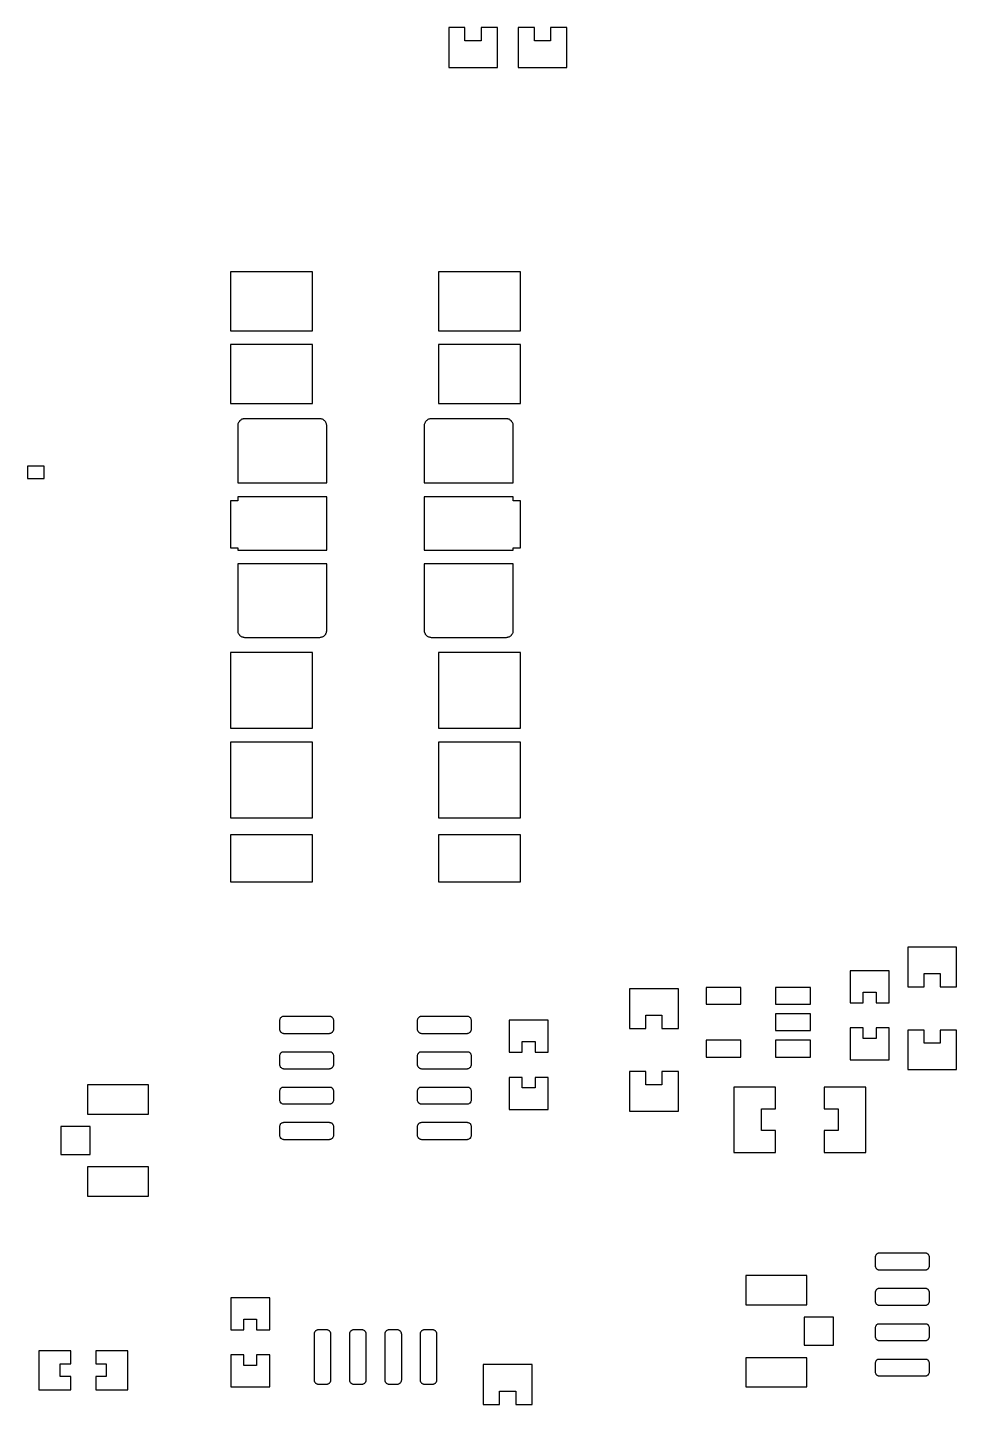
# Model space of a CAD drawing. Extents: x -75 to 75, y -125 to 75.
# Drawn here: x -0.25 to 33.12, y -26.23 to 23.23 of the extents above; entities that cross this region are included whole.
import ezdxf

# ---------------------------------------------------------------- set-up
doc = ezdxf.new("R2010")
doc.units = 0
doc.header["$MEASUREMENT"] = 0
doc.layers.get('0').update_dxf_attribs({"linetype": 'CONTINUOUS'})

msp = doc.modelspace()

# ---------------------------------------------------------------- linework, layer by layer
for points in [[(16.63, 23.23), (16.04, 23.23), (16.04, 23.23), (16.04, 22.75), (16.04, 22.75), (15.46, 22.75), (15.46, 22.75), (15.46, 23.23), (15.46, 23.23), (14.88, 23.23), (14.88, 23.23), (14.88, 21.8), (14.88, 21.8), (16.63, 21.8), (16.63, 21.8), (16.63, 23.23)], [(19.12, 23.23), (18.54, 23.23), (18.54, 23.23), (18.54, 22.75), (18.54, 22.75), (17.96, 22.75), (17.96, 22.75), (17.96, 23.23), (17.96, 23.23), (17.37, 23.23), (17.37, 23.23), (17.37, 21.8), (17.37, 21.8), (19.12, 21.8), (19.12, 21.8), (19.12, 23.23)], [(9.99, 14.45), (7.04, 14.45), (7.04, 14.45), (7.04, 12.34), (7.04, 12.34), (9.99, 12.34), (9.99, 12.34), (9.99, 14.45)], [(17.46, 14.45), (14.51, 14.45), (14.51, 14.45), (14.51, 12.34), (14.51, 12.34), (17.46, 12.34), (17.46, 12.34), (17.46, 14.45)], [(9.99, 11.84), (7.04, 11.84), (7.04, 11.84), (7.04, 9.73), (7.04, 9.73), (9.99, 9.73), (9.99, 9.73), (9.99, 11.84)], [(17.46, 11.84), (14.51, 11.84), (14.51, 11.84), (14.51, 9.73), (14.51, 9.73), (17.46, 9.73), (17.46, 9.73), (17.46, 11.84)], [(10.25, 9.17), (7.55, 9.17), (7.55, 9.17), (7.52, 9.17), (7.52, 9.17), (7.5, 9.17), (7.5, 9.17), (7.48, 9.16), (7.48, 9.16), (7.45, 9.16), (7.45, 9.16), (7.43, 9.15), (7.43, 9.15), (7.41, 9.13), (7.41, 9.13), (7.39, 9.12), (7.39, 9.12), (7.37, 9.1), (7.37, 9.1), (7.36, 9.08), (7.36, 9.08), (7.34, 9.06), (7.34, 9.06), (7.33, 9.04), (7.33, 9.04), (7.32, 9.02), (7.32, 9.02), (7.31, 9), (7.31, 9), (7.3, 8.97), (7.3, 8.97), (7.3, 8.95), (7.3, 8.95), (7.3, 8.93), (7.3, 8.93), (7.3, 6.87), (7.3, 6.87), (10.5, 6.87), (10.5, 6.87), (10.5, 8.93), (10.5, 8.93), (10.5, 8.95), (10.5, 8.95), (10.49, 8.97), (10.49, 8.97), (10.49, 9), (10.49, 9), (10.48, 9.02), (10.48, 9.02), (10.47, 9.04), (10.47, 9.04), (10.46, 9.06), (10.46, 9.06), (10.44, 9.08), (10.44, 9.08), (10.43, 9.1), (10.43, 9.1), (10.41, 9.12), (10.41, 9.12), (10.39, 9.13), (10.39, 9.13), (10.37, 9.15), (10.37, 9.15), (10.35, 9.16), (10.35, 9.16), (10.32, 9.16), (10.32, 9.16), (10.3, 9.17), (10.3, 9.17), (10.27, 9.17), (10.27, 9.17), (10.25, 9.17)], [(16.95, 9.17), (14.25, 9.17), (14.25, 9.17), (14.22, 9.17), (14.22, 9.17), (14.2, 9.17), (14.2, 9.17), (14.18, 9.16), (14.18, 9.16), (14.15, 9.16), (14.15, 9.16), (14.13, 9.15), (14.13, 9.15), (14.11, 9.13), (14.11, 9.13), (14.09, 9.12), (14.09, 9.12), (14.07, 9.1), (14.07, 9.1), (14.06, 9.08), (14.06, 9.08), (14.04, 9.06), (14.04, 9.06), (14.03, 9.04), (14.03, 9.04), (14.02, 9.02), (14.02, 9.02), (14.01, 9), (14.01, 9), (14, 8.97), (14, 8.97), (14, 8.95), (14, 8.95), (14, 8.93), (14, 8.93), (14, 6.87), (14, 6.87), (17.2, 6.87), (17.2, 6.87), (17.2, 8.93), (17.2, 8.93), (17.2, 8.95), (17.2, 8.95), (17.19, 8.97), (17.19, 8.97), (17.19, 9), (17.19, 9), (17.18, 9.02), (17.18, 9.02), (17.17, 9.04), (17.17, 9.04), (17.16, 9.06), (17.16, 9.06), (17.14, 9.08), (17.14, 9.08), (17.13, 9.1), (17.13, 9.1), (17.11, 9.12), (17.11, 9.12), (17.09, 9.13), (17.09, 9.13), (17.07, 9.15), (17.07, 9.15), (17.05, 9.16), (17.05, 9.16), (17.02, 9.16), (17.02, 9.16), (17, 9.17), (17, 9.17), (16.98, 9.17), (16.98, 9.17), (16.95, 9.17)], [(0.35, 7.47), (-0.25, 7.47), (-0.25, 7.47), (-0.25, 7.03), (-0.25, 7.03), (0.35, 7.03), (0.35, 7.03), (0.35, 7.47)], [(10.5, 6.37), (7.3, 6.37), (7.3, 6.37), (7.3, 6.23), (7.3, 6.23), (7.04, 6.23), (7.04, 6.23), (7.04, 4.54), (7.04, 4.54), (7.3, 4.54), (7.3, 4.54), (7.3, 4.46), (7.3, 4.46), (10.5, 4.46), (10.5, 4.46), (10.5, 6.37)], [(17.2, 6.37), (14, 6.37), (14, 6.37), (14, 4.46), (14, 4.46), (17.2, 4.46), (17.2, 4.46), (17.2, 4.54), (17.2, 4.54), (17.46, 4.54), (17.46, 4.54), (17.46, 6.23), (17.46, 6.23), (17.2, 6.23), (17.2, 6.23), (17.2, 6.37)], [(10.5, 3.96), (7.3, 3.96), (7.3, 3.96), (7.3, 1.58), (7.3, 1.58), (7.3, 1.55), (7.3, 1.55), (7.3, 1.53), (7.3, 1.53), (7.31, 1.5), (7.31, 1.5), (7.32, 1.48), (7.32, 1.48), (7.33, 1.46), (7.33, 1.46), (7.34, 1.44), (7.34, 1.44), (7.36, 1.42), (7.36, 1.42), (7.37, 1.4), (7.37, 1.4), (7.39, 1.38), (7.39, 1.38), (7.41, 1.37), (7.41, 1.37), (7.43, 1.35), (7.43, 1.35), (7.45, 1.34), (7.45, 1.34), (7.48, 1.34), (7.48, 1.34), (7.5, 1.33), (7.5, 1.33), (7.52, 1.33), (7.52, 1.33), (7.55, 1.32), (7.55, 1.32), (10.25, 1.32), (10.25, 1.32), (10.27, 1.33), (10.27, 1.33), (10.3, 1.33), (10.3, 1.33), (10.32, 1.34), (10.32, 1.34), (10.35, 1.34), (10.35, 1.34), (10.37, 1.35), (10.37, 1.35), (10.39, 1.37), (10.39, 1.37), (10.41, 1.38), (10.41, 1.38), (10.43, 1.4), (10.43, 1.4), (10.44, 1.42), (10.44, 1.42), (10.46, 1.44), (10.46, 1.44), (10.47, 1.46), (10.47, 1.46), (10.48, 1.48), (10.48, 1.48), (10.49, 1.5), (10.49, 1.5), (10.49, 1.53), (10.49, 1.53), (10.5, 1.55), (10.5, 1.55), (10.5, 1.58), (10.5, 1.58), (10.5, 3.96)], [(17.2, 3.96), (14, 3.96), (14, 3.96), (14, 1.58), (14, 1.58), (14, 1.55), (14, 1.55), (14, 1.53), (14, 1.53), (14.01, 1.5), (14.01, 1.5), (14.02, 1.48), (14.02, 1.48), (14.03, 1.46), (14.03, 1.46), (14.04, 1.44), (14.04, 1.44), (14.06, 1.42), (14.06, 1.42), (14.07, 1.4), (14.07, 1.4), (14.09, 1.38), (14.09, 1.38), (14.11, 1.37), (14.11, 1.37), (14.13, 1.35), (14.13, 1.35), (14.15, 1.34), (14.15, 1.34), (14.18, 1.34), (14.18, 1.34), (14.2, 1.33), (14.2, 1.33), (14.22, 1.33), (14.22, 1.33), (14.25, 1.32), (14.25, 1.32), (16.95, 1.32), (16.95, 1.32), (16.98, 1.33), (16.98, 1.33), (17, 1.33), (17, 1.33), (17.02, 1.34), (17.02, 1.34), (17.05, 1.34), (17.05, 1.34), (17.07, 1.35), (17.07, 1.35), (17.09, 1.37), (17.09, 1.37), (17.11, 1.38), (17.11, 1.38), (17.13, 1.4), (17.13, 1.4), (17.14, 1.42), (17.14, 1.42), (17.16, 1.44), (17.16, 1.44), (17.17, 1.46), (17.17, 1.46), (17.18, 1.48), (17.18, 1.48), (17.19, 1.5), (17.19, 1.5), (17.19, 1.53), (17.19, 1.53), (17.2, 1.55), (17.2, 1.55), (17.2, 1.58), (17.2, 1.58), (17.2, 3.96)], [(9.99, 0.78), (7.04, 0.78), (7.04, 0.78), (7.04, -1.94), (7.04, -1.94), (9.99, -1.94), (9.99, -1.94), (9.99, 0.78)], [(17.46, 0.78), (14.51, 0.78), (14.51, 0.78), (14.51, -1.94), (14.51, -1.94), (17.46, -1.94), (17.46, -1.94), (17.46, 0.78)], [(9.99, -2.44), (7.04, -2.44), (7.04, -2.44), (7.04, -5.16), (7.04, -5.16), (9.99, -5.16), (9.99, -5.16), (9.99, -2.44)], [(17.46, -2.44), (14.51, -2.44), (14.51, -2.44), (14.51, -5.16), (14.51, -5.16), (17.46, -5.16), (17.46, -5.16), (17.46, -2.44)], [(9.99, -5.77), (7.04, -5.77), (7.04, -5.77), (7.04, -7.46), (7.04, -7.46), (9.99, -7.46), (9.99, -7.46), (9.99, -5.77)], [(17.46, -5.77), (14.51, -5.77), (14.51, -5.77), (14.51, -7.46), (14.51, -7.46), (17.46, -7.46), (17.46, -7.46), (17.46, -5.77)], [(33.12, -9.8), (31.37, -9.8), (31.37, -9.8), (31.37, -11.23), (31.37, -11.23), (31.96, -11.23), (31.96, -11.23), (31.96, -10.75), (31.96, -10.75), (32.54, -10.75), (32.54, -10.75), (32.54, -11.23), (32.54, -11.23), (33.12, -11.23), (33.12, -11.23), (33.12, -9.8)], [(30.7, -10.65), (29.3, -10.65), (29.3, -10.65), (29.3, -11.8), (29.3, -11.8), (29.77, -11.8), (29.77, -11.8), (29.77, -11.42), (29.77, -11.42), (30.23, -11.42), (30.23, -11.42), (30.23, -11.8), (30.23, -11.8), (30.7, -11.8), (30.7, -11.8), (30.7, -10.65)], [(23.13, -11.3), (21.38, -11.3), (21.38, -11.3), (21.38, -12.73), (21.38, -12.73), (21.96, -12.73), (21.96, -12.73), (21.96, -12.25), (21.96, -12.25), (22.54, -12.25), (22.54, -12.25), (22.54, -12.73), (22.54, -12.73), (23.13, -12.73), (23.13, -12.73), (23.13, -11.3)], [(25.37, -11.25), (24.13, -11.25), (24.13, -11.25), (24.13, -11.85), (24.13, -11.85), (25.37, -11.85), (25.37, -11.85), (25.37, -11.25)], [(27.88, -11.25), (26.62, -11.25), (26.62, -11.25), (26.62, -11.85), (26.62, -11.85), (27.88, -11.85), (27.88, -11.85), (27.88, -11.25)], [(10.6, -12.3), (8.95, -12.3), (8.95, -12.3), (8.93, -12.3), (8.93, -12.3), (8.92, -12.3), (8.92, -12.3), (8.91, -12.3), (8.91, -12.3), (8.89, -12.31), (8.89, -12.31), (8.88, -12.31), (8.88, -12.31), (8.87, -12.32), (8.87, -12.32), (8.86, -12.33), (8.86, -12.33), (8.84, -12.34), (8.84, -12.34), (8.83, -12.35), (8.83, -12.35), (8.83, -12.36), (8.83, -12.36), (8.82, -12.37), (8.82, -12.37), (8.81, -12.39), (8.81, -12.39), (8.81, -12.4), (8.81, -12.4), (8.8, -12.42), (8.8, -12.42), (8.8, -12.43), (8.8, -12.43), (8.8, -12.45), (8.8, -12.45), (8.8, -12.75), (8.8, -12.75), (8.8, -12.76), (8.8, -12.76), (8.8, -12.77), (8.8, -12.77), (8.81, -12.79), (8.81, -12.79), (8.81, -12.8), (8.81, -12.8), (8.82, -12.82), (8.82, -12.82), (8.83, -12.83), (8.83, -12.83), (8.83, -12.84), (8.83, -12.84), (8.84, -12.85), (8.84, -12.85), (8.86, -12.86), (8.86, -12.86), (8.87, -12.87), (8.87, -12.87), (8.88, -12.88), (8.88, -12.88), (8.89, -12.88), (8.89, -12.88), (8.91, -12.89), (8.91, -12.89), (8.92, -12.89), (8.92, -12.89), (8.93, -12.89), (8.93, -12.89), (8.95, -12.9), (8.95, -12.9), (10.6, -12.9), (10.6, -12.9), (10.61, -12.89), (10.61, -12.89), (10.63, -12.89), (10.63, -12.89), (10.64, -12.89), (10.64, -12.89), (10.66, -12.88), (10.66, -12.88), (10.67, -12.88), (10.67, -12.88), (10.68, -12.87), (10.68, -12.87), (10.7, -12.86), (10.7, -12.86), (10.71, -12.85), (10.71, -12.85), (10.72, -12.84), (10.72, -12.84), (10.72, -12.83), (10.72, -12.83), (10.73, -12.82), (10.73, -12.82), (10.74, -12.8), (10.74, -12.8), (10.74, -12.79), (10.74, -12.79), (10.75, -12.77), (10.75, -12.77), (10.75, -12.76), (10.75, -12.76), (10.75, -12.75), (10.75, -12.75), (10.75, -12.45), (10.75, -12.45), (10.75, -12.43), (10.75, -12.43), (10.75, -12.42), (10.75, -12.42), (10.74, -12.4), (10.74, -12.4), (10.74, -12.39), (10.74, -12.39), (10.73, -12.37), (10.73, -12.37), (10.72, -12.36), (10.72, -12.36), (10.72, -12.35), (10.72, -12.35), (10.71, -12.34), (10.71, -12.34), (10.7, -12.33), (10.7, -12.33), (10.68, -12.32), (10.68, -12.32), (10.67, -12.31), (10.67, -12.31), (10.66, -12.31), (10.66, -12.31), (10.64, -12.3), (10.64, -12.3), (10.63, -12.3), (10.63, -12.3), (10.61, -12.3), (10.61, -12.3), (10.6, -12.3)], [(15.55, -12.3), (13.9, -12.3), (13.9, -12.3), (13.88, -12.3), (13.88, -12.3), (13.87, -12.3), (13.87, -12.3), (13.86, -12.3), (13.86, -12.3), (13.84, -12.31), (13.84, -12.31), (13.83, -12.31), (13.83, -12.31), (13.82, -12.32), (13.82, -12.32), (13.81, -12.33), (13.81, -12.33), (13.79, -12.34), (13.79, -12.34), (13.78, -12.35), (13.78, -12.35), (13.78, -12.36), (13.78, -12.36), (13.77, -12.37), (13.77, -12.37), (13.76, -12.39), (13.76, -12.39), (13.76, -12.4), (13.76, -12.4), (13.75, -12.42), (13.75, -12.42), (13.75, -12.43), (13.75, -12.43), (13.75, -12.45), (13.75, -12.45), (13.75, -12.75), (13.75, -12.75), (13.75, -12.76), (13.75, -12.76), (13.75, -12.77), (13.75, -12.77), (13.76, -12.79), (13.76, -12.79), (13.76, -12.8), (13.76, -12.8), (13.77, -12.82), (13.77, -12.82), (13.78, -12.83), (13.78, -12.83), (13.78, -12.84), (13.78, -12.84), (13.79, -12.85), (13.79, -12.85), (13.81, -12.86), (13.81, -12.86), (13.82, -12.87), (13.82, -12.87), (13.83, -12.88), (13.83, -12.88), (13.84, -12.88), (13.84, -12.88), (13.86, -12.89), (13.86, -12.89), (13.87, -12.89), (13.87, -12.89), (13.88, -12.89), (13.88, -12.89), (13.9, -12.9), (13.9, -12.9), (15.55, -12.9), (15.55, -12.9), (15.56, -12.89), (15.56, -12.89), (15.58, -12.89), (15.58, -12.89), (15.59, -12.89), (15.59, -12.89), (15.61, -12.88), (15.61, -12.88), (15.62, -12.88), (15.62, -12.88), (15.63, -12.87), (15.63, -12.87), (15.64, -12.86), (15.64, -12.86), (15.66, -12.85), (15.66, -12.85), (15.67, -12.84), (15.67, -12.84), (15.68, -12.83), (15.68, -12.83), (15.68, -12.82), (15.68, -12.82), (15.69, -12.8), (15.69, -12.8), (15.69, -12.79), (15.69, -12.79), (15.7, -12.77), (15.7, -12.77), (15.7, -12.76), (15.7, -12.76), (15.7, -12.75), (15.7, -12.75), (15.7, -12.45), (15.7, -12.45), (15.7, -12.43), (15.7, -12.43), (15.7, -12.42), (15.7, -12.42), (15.69, -12.4), (15.69, -12.4), (15.69, -12.39), (15.69, -12.39), (15.68, -12.37), (15.68, -12.37), (15.68, -12.36), (15.68, -12.36), (15.67, -12.35), (15.67, -12.35), (15.66, -12.34), (15.66, -12.34), (15.64, -12.33), (15.64, -12.33), (15.63, -12.32), (15.63, -12.32), (15.62, -12.31), (15.62, -12.31), (15.61, -12.31), (15.61, -12.31), (15.59, -12.3), (15.59, -12.3), (15.58, -12.3), (15.58, -12.3), (15.56, -12.3), (15.56, -12.3), (15.55, -12.3)], [(27.88, -12.2), (26.62, -12.2), (26.62, -12.2), (26.62, -12.8), (26.62, -12.8), (27.88, -12.8), (27.88, -12.8), (27.88, -12.2)], [(18.45, -12.42), (17.05, -12.42), (17.05, -12.42), (17.05, -13.57), (17.05, -13.57), (17.52, -13.57), (17.52, -13.57), (17.52, -13.19), (17.52, -13.19), (17.98, -13.19), (17.98, -13.19), (17.98, -13.57), (17.98, -13.57), (18.45, -13.57), (18.45, -13.57), (18.45, -12.42)], [(30.7, -12.7), (30.23, -12.7), (30.23, -12.7), (30.23, -13.08), (30.23, -13.08), (29.77, -13.08), (29.77, -13.08), (29.77, -12.7), (29.77, -12.7), (29.3, -12.7), (29.3, -12.7), (29.3, -13.85), (29.3, -13.85), (30.7, -13.85), (30.7, -13.85), (30.7, -12.7)], [(33.12, -12.78), (32.54, -12.78), (32.54, -12.78), (32.54, -13.25), (32.54, -13.25), (31.96, -13.25), (31.96, -13.25), (31.96, -12.78), (31.96, -12.78), (31.37, -12.78), (31.37, -12.78), (31.37, -14.2), (31.37, -14.2), (33.12, -14.2), (33.12, -14.2), (33.12, -12.78)], [(25.37, -13.15), (24.13, -13.15), (24.13, -13.15), (24.13, -13.75), (24.13, -13.75), (25.37, -13.75), (25.37, -13.75), (25.37, -13.15)], [(27.88, -13.15), (26.62, -13.15), (26.62, -13.15), (26.62, -13.75), (26.62, -13.75), (27.88, -13.75), (27.88, -13.75), (27.88, -13.15)], [(10.6, -13.57), (8.95, -13.57), (8.95, -13.57), (8.93, -13.57), (8.93, -13.57), (8.92, -13.57), (8.92, -13.57), (8.91, -13.57), (8.91, -13.57), (8.89, -13.58), (8.89, -13.58), (8.88, -13.58), (8.88, -13.58), (8.87, -13.59), (8.87, -13.59), (8.86, -13.6), (8.86, -13.6), (8.84, -13.61), (8.84, -13.61), (8.83, -13.62), (8.83, -13.62), (8.83, -13.63), (8.83, -13.63), (8.82, -13.64), (8.82, -13.64), (8.81, -13.66), (8.81, -13.66), (8.81, -13.67), (8.81, -13.67), (8.8, -13.69), (8.8, -13.69), (8.8, -13.7), (8.8, -13.7), (8.8, -13.71), (8.8, -13.71), (8.8, -14.02), (8.8, -14.02), (8.8, -14.03), (8.8, -14.03), (8.8, -14.04), (8.8, -14.04), (8.81, -14.06), (8.81, -14.06), (8.81, -14.07), (8.81, -14.07), (8.82, -14.09), (8.82, -14.09), (8.83, -14.1), (8.83, -14.1), (8.83, -14.11), (8.83, -14.11), (8.84, -14.12), (8.84, -14.12), (8.86, -14.13), (8.86, -14.13), (8.87, -14.14), (8.87, -14.14), (8.88, -14.15), (8.88, -14.15), (8.89, -14.15), (8.89, -14.15), (8.91, -14.16), (8.91, -14.16), (8.92, -14.16), (8.92, -14.16), (8.93, -14.16), (8.93, -14.16), (8.95, -14.17), (8.95, -14.17), (10.6, -14.17), (10.6, -14.17), (10.61, -14.16), (10.61, -14.16), (10.63, -14.16), (10.63, -14.16), (10.64, -14.16), (10.64, -14.16), (10.66, -14.15), (10.66, -14.15), (10.67, -14.15), (10.67, -14.15), (10.68, -14.14), (10.68, -14.14), (10.7, -14.13), (10.7, -14.13), (10.71, -14.12), (10.71, -14.12), (10.72, -14.11), (10.72, -14.11), (10.72, -14.1), (10.72, -14.1), (10.73, -14.09), (10.73, -14.09), (10.74, -14.07), (10.74, -14.07), (10.74, -14.06), (10.74, -14.06), (10.75, -14.04), (10.75, -14.04), (10.75, -14.03), (10.75, -14.03), (10.75, -14.02), (10.75, -14.02), (10.75, -13.71), (10.75, -13.71), (10.75, -13.7), (10.75, -13.7), (10.75, -13.69), (10.75, -13.69), (10.74, -13.67), (10.74, -13.67), (10.74, -13.66), (10.74, -13.66), (10.73, -13.64), (10.73, -13.64), (10.72, -13.63), (10.72, -13.63), (10.72, -13.62), (10.72, -13.62), (10.71, -13.61), (10.71, -13.61), (10.7, -13.6), (10.7, -13.6), (10.68, -13.59), (10.68, -13.59), (10.67, -13.58), (10.67, -13.58), (10.66, -13.58), (10.66, -13.58), (10.64, -13.57), (10.64, -13.57), (10.63, -13.57), (10.63, -13.57), (10.61, -13.57), (10.61, -13.57), (10.6, -13.57)], [(15.55, -13.57), (13.9, -13.57), (13.9, -13.57), (13.88, -13.57), (13.88, -13.57), (13.87, -13.57), (13.87, -13.57), (13.86, -13.57), (13.86, -13.57), (13.84, -13.58), (13.84, -13.58), (13.83, -13.58), (13.83, -13.58), (13.82, -13.59), (13.82, -13.59), (13.81, -13.6), (13.81, -13.6), (13.79, -13.61), (13.79, -13.61), (13.78, -13.62), (13.78, -13.62), (13.78, -13.63), (13.78, -13.63), (13.77, -13.64), (13.77, -13.64), (13.76, -13.66), (13.76, -13.66), (13.76, -13.67), (13.76, -13.67), (13.75, -13.69), (13.75, -13.69), (13.75, -13.7), (13.75, -13.7), (13.75, -13.71), (13.75, -13.71), (13.75, -14.02), (13.75, -14.02), (13.75, -14.03), (13.75, -14.03), (13.75, -14.04), (13.75, -14.04), (13.76, -14.06), (13.76, -14.06), (13.76, -14.07), (13.76, -14.07), (13.77, -14.09), (13.77, -14.09), (13.78, -14.1), (13.78, -14.1), (13.78, -14.11), (13.78, -14.11), (13.79, -14.12), (13.79, -14.12), (13.81, -14.13), (13.81, -14.13), (13.82, -14.14), (13.82, -14.14), (13.83, -14.15), (13.83, -14.15), (13.84, -14.15), (13.84, -14.15), (13.86, -14.16), (13.86, -14.16), (13.87, -14.16), (13.87, -14.16), (13.88, -14.16), (13.88, -14.16), (13.9, -14.17), (13.9, -14.17), (15.55, -14.17), (15.55, -14.17), (15.56, -14.16), (15.56, -14.16), (15.58, -14.16), (15.58, -14.16), (15.59, -14.16), (15.59, -14.16), (15.61, -14.15), (15.61, -14.15), (15.62, -14.15), (15.62, -14.15), (15.63, -14.14), (15.63, -14.14), (15.64, -14.13), (15.64, -14.13), (15.66, -14.12), (15.66, -14.12), (15.67, -14.11), (15.67, -14.11), (15.68, -14.1), (15.68, -14.1), (15.68, -14.09), (15.68, -14.09), (15.69, -14.07), (15.69, -14.07), (15.69, -14.06), (15.69, -14.06), (15.7, -14.04), (15.7, -14.04), (15.7, -14.03), (15.7, -14.03), (15.7, -14.02), (15.7, -14.02), (15.7, -13.71), (15.7, -13.71), (15.7, -13.7), (15.7, -13.7), (15.7, -13.69), (15.7, -13.69), (15.69, -13.67), (15.69, -13.67), (15.69, -13.66), (15.69, -13.66), (15.68, -13.64), (15.68, -13.64), (15.68, -13.63), (15.68, -13.63), (15.67, -13.62), (15.67, -13.62), (15.66, -13.61), (15.66, -13.61), (15.64, -13.6), (15.64, -13.6), (15.63, -13.59), (15.63, -13.59), (15.62, -13.58), (15.62, -13.58), (15.61, -13.58), (15.61, -13.58), (15.59, -13.57), (15.59, -13.57), (15.58, -13.57), (15.58, -13.57), (15.56, -13.57), (15.56, -13.57), (15.55, -13.57)], [(23.13, -14.27), (22.54, -14.27), (22.54, -14.27), (22.54, -14.75), (22.54, -14.75), (21.96, -14.75), (21.96, -14.75), (21.96, -14.27), (21.96, -14.27), (21.38, -14.27), (21.38, -14.27), (21.38, -15.7), (21.38, -15.7), (23.13, -15.7), (23.13, -15.7), (23.13, -14.27)], [(4.1, -14.75), (1.9, -14.75), (1.9, -14.75), (1.9, -15.8), (1.9, -15.8), (4.1, -15.8), (4.1, -15.8), (4.1, -14.75)], [(18.45, -14.48), (17.98, -14.48), (17.98, -14.48), (17.98, -14.86), (17.98, -14.86), (17.52, -14.86), (17.52, -14.86), (17.52, -14.48), (17.52, -14.48), (17.05, -14.48), (17.05, -14.48), (17.05, -15.63), (17.05, -15.63), (18.45, -15.63), (18.45, -15.63), (18.45, -14.48)], [(26.62, -14.83), (25.12, -14.83), (25.12, -14.83), (25.12, -17.18), (25.12, -17.18), (26.62, -17.18), (26.62, -17.18), (26.62, -16.39), (26.62, -16.39), (26.12, -16.39), (26.12, -16.39), (26.12, -15.61), (26.12, -15.61), (26.62, -15.61), (26.62, -15.61), (26.62, -14.83)], [(29.87, -14.83), (28.37, -14.83), (28.37, -14.83), (28.37, -15.61), (28.37, -15.61), (28.87, -15.61), (28.87, -15.61), (28.87, -16.39), (28.87, -16.39), (28.37, -16.39), (28.37, -16.39), (28.37, -17.18), (28.37, -17.18), (29.87, -17.18), (29.87, -17.18), (29.87, -14.83)], [(10.6, -14.84), (8.95, -14.84), (8.95, -14.84), (8.93, -14.84), (8.93, -14.84), (8.92, -14.84), (8.92, -14.84), (8.91, -14.84), (8.91, -14.84), (8.89, -14.85), (8.89, -14.85), (8.88, -14.85), (8.88, -14.85), (8.87, -14.86), (8.87, -14.86), (8.86, -14.87), (8.86, -14.87), (8.84, -14.88), (8.84, -14.88), (8.83, -14.89), (8.83, -14.89), (8.83, -14.9), (8.83, -14.9), (8.82, -14.91), (8.82, -14.91), (8.81, -14.93), (8.81, -14.93), (8.81, -14.94), (8.81, -14.94), (8.8, -14.96), (8.8, -14.96), (8.8, -14.97), (8.8, -14.97), (8.8, -14.98), (8.8, -14.98), (8.8, -15.29), (8.8, -15.29), (8.8, -15.3), (8.8, -15.3), (8.8, -15.31), (8.8, -15.31), (8.81, -15.33), (8.81, -15.33), (8.81, -15.34), (8.81, -15.34), (8.82, -15.36), (8.82, -15.36), (8.83, -15.37), (8.83, -15.37), (8.83, -15.38), (8.83, -15.38), (8.84, -15.39), (8.84, -15.39), (8.86, -15.4), (8.86, -15.4), (8.87, -15.41), (8.87, -15.41), (8.88, -15.42), (8.88, -15.42), (8.89, -15.42), (8.89, -15.42), (8.91, -15.43), (8.91, -15.43), (8.92, -15.43), (8.92, -15.43), (8.93, -15.43), (8.93, -15.43), (8.95, -15.43), (8.95, -15.43), (10.6, -15.43), (10.6, -15.43), (10.61, -15.43), (10.61, -15.43), (10.63, -15.43), (10.63, -15.43), (10.64, -15.43), (10.64, -15.43), (10.66, -15.42), (10.66, -15.42), (10.67, -15.42), (10.67, -15.42), (10.68, -15.41), (10.68, -15.41), (10.7, -15.4), (10.7, -15.4), (10.71, -15.39), (10.71, -15.39), (10.72, -15.38), (10.72, -15.38), (10.72, -15.37), (10.72, -15.37), (10.73, -15.36), (10.73, -15.36), (10.74, -15.34), (10.74, -15.34), (10.74, -15.33), (10.74, -15.33), (10.75, -15.31), (10.75, -15.31), (10.75, -15.3), (10.75, -15.3), (10.75, -15.29), (10.75, -15.29), (10.75, -14.98), (10.75, -14.98), (10.75, -14.97), (10.75, -14.97), (10.75, -14.96), (10.75, -14.96), (10.74, -14.94), (10.74, -14.94), (10.74, -14.93), (10.74, -14.93), (10.73, -14.91), (10.73, -14.91), (10.72, -14.9), (10.72, -14.9), (10.72, -14.89), (10.72, -14.89), (10.71, -14.88), (10.71, -14.88), (10.7, -14.87), (10.7, -14.87), (10.68, -14.86), (10.68, -14.86), (10.67, -14.85), (10.67, -14.85), (10.66, -14.85), (10.66, -14.85), (10.64, -14.84), (10.64, -14.84), (10.63, -14.84), (10.63, -14.84), (10.61, -14.84), (10.61, -14.84), (10.6, -14.84)], [(15.55, -14.84), (13.9, -14.84), (13.9, -14.84), (13.88, -14.84), (13.88, -14.84), (13.87, -14.84), (13.87, -14.84), (13.86, -14.84), (13.86, -14.84), (13.84, -14.85), (13.84, -14.85), (13.83, -14.85), (13.83, -14.85), (13.82, -14.86), (13.82, -14.86), (13.81, -14.87), (13.81, -14.87), (13.79, -14.88), (13.79, -14.88), (13.78, -14.89), (13.78, -14.89), (13.78, -14.9), (13.78, -14.9), (13.77, -14.91), (13.77, -14.91), (13.76, -14.93), (13.76, -14.93), (13.76, -14.94), (13.76, -14.94), (13.75, -14.96), (13.75, -14.96), (13.75, -14.97), (13.75, -14.97), (13.75, -14.98), (13.75, -14.98), (13.75, -15.29), (13.75, -15.29), (13.75, -15.3), (13.75, -15.3), (13.75, -15.31), (13.75, -15.31), (13.76, -15.33), (13.76, -15.33), (13.76, -15.34), (13.76, -15.34), (13.77, -15.36), (13.77, -15.36), (13.78, -15.37), (13.78, -15.37), (13.78, -15.38), (13.78, -15.38), (13.79, -15.39), (13.79, -15.39), (13.81, -15.4), (13.81, -15.4), (13.82, -15.41), (13.82, -15.41), (13.83, -15.42), (13.83, -15.42), (13.84, -15.42), (13.84, -15.42), (13.86, -15.43), (13.86, -15.43), (13.87, -15.43), (13.87, -15.43), (13.88, -15.43), (13.88, -15.43), (13.9, -15.43), (13.9, -15.43), (15.55, -15.43), (15.55, -15.43), (15.56, -15.43), (15.56, -15.43), (15.58, -15.43), (15.58, -15.43), (15.59, -15.43), (15.59, -15.43), (15.61, -15.42), (15.61, -15.42), (15.62, -15.42), (15.62, -15.42), (15.63, -15.41), (15.63, -15.41), (15.64, -15.4), (15.64, -15.4), (15.66, -15.39), (15.66, -15.39), (15.67, -15.38), (15.67, -15.38), (15.68, -15.37), (15.68, -15.37), (15.68, -15.36), (15.68, -15.36), (15.69, -15.34), (15.69, -15.34), (15.69, -15.33), (15.69, -15.33), (15.7, -15.31), (15.7, -15.31), (15.7, -15.3), (15.7, -15.3), (15.7, -15.29), (15.7, -15.29), (15.7, -14.98), (15.7, -14.98), (15.7, -14.97), (15.7, -14.97), (15.7, -14.96), (15.7, -14.96), (15.69, -14.94), (15.69, -14.94), (15.69, -14.93), (15.69, -14.93), (15.68, -14.91), (15.68, -14.91), (15.68, -14.9), (15.68, -14.9), (15.67, -14.89), (15.67, -14.89), (15.66, -14.88), (15.66, -14.88), (15.64, -14.87), (15.64, -14.87), (15.63, -14.86), (15.63, -14.86), (15.62, -14.85), (15.62, -14.85), (15.61, -14.85), (15.61, -14.85), (15.59, -14.84), (15.59, -14.84), (15.58, -14.84), (15.58, -14.84), (15.56, -14.84), (15.56, -14.84), (15.55, -14.84)], [(2, -16.25), (0.95, -16.25), (0.95, -16.25), (0.95, -17.25), (0.95, -17.25), (2, -17.25), (2, -17.25), (2, -16.25)], [(10.6, -16.1), (8.95, -16.1), (8.95, -16.1), (8.93, -16.11), (8.93, -16.11), (8.92, -16.11), (8.92, -16.11), (8.91, -16.11), (8.91, -16.11), (8.89, -16.12), (8.89, -16.12), (8.88, -16.12), (8.88, -16.12), (8.87, -16.13), (8.87, -16.13), (8.86, -16.14), (8.86, -16.14), (8.84, -16.15), (8.84, -16.15), (8.83, -16.16), (8.83, -16.16), (8.83, -16.17), (8.83, -16.17), (8.82, -16.18), (8.82, -16.18), (8.81, -16.2), (8.81, -16.2), (8.81, -16.21), (8.81, -16.21), (8.8, -16.23), (8.8, -16.23), (8.8, -16.24), (8.8, -16.24), (8.8, -16.26), (8.8, -16.26), (8.8, -16.56), (8.8, -16.56), (8.8, -16.57), (8.8, -16.57), (8.8, -16.58), (8.8, -16.58), (8.81, -16.6), (8.81, -16.6), (8.81, -16.61), (8.81, -16.61), (8.82, -16.63), (8.82, -16.63), (8.83, -16.64), (8.83, -16.64), (8.83, -16.65), (8.83, -16.65), (8.84, -16.66), (8.84, -16.66), (8.86, -16.67), (8.86, -16.67), (8.87, -16.68), (8.87, -16.68), (8.88, -16.69), (8.88, -16.69), (8.89, -16.69), (8.89, -16.69), (8.91, -16.7), (8.91, -16.7), (8.92, -16.7), (8.92, -16.7), (8.93, -16.7), (8.93, -16.7), (8.95, -16.71), (8.95, -16.71), (10.6, -16.71), (10.6, -16.71), (10.61, -16.7), (10.61, -16.7), (10.63, -16.7), (10.63, -16.7), (10.64, -16.7), (10.64, -16.7), (10.66, -16.69), (10.66, -16.69), (10.67, -16.69), (10.67, -16.69), (10.68, -16.68), (10.68, -16.68), (10.7, -16.67), (10.7, -16.67), (10.71, -16.66), (10.71, -16.66), (10.72, -16.65), (10.72, -16.65), (10.72, -16.64), (10.72, -16.64), (10.73, -16.63), (10.73, -16.63), (10.74, -16.61), (10.74, -16.61), (10.74, -16.6), (10.74, -16.6), (10.75, -16.58), (10.75, -16.58), (10.75, -16.57), (10.75, -16.57), (10.75, -16.56), (10.75, -16.56), (10.75, -16.26), (10.75, -16.26), (10.75, -16.24), (10.75, -16.24), (10.75, -16.23), (10.75, -16.23), (10.74, -16.21), (10.74, -16.21), (10.74, -16.2), (10.74, -16.2), (10.73, -16.18), (10.73, -16.18), (10.72, -16.17), (10.72, -16.17), (10.72, -16.16), (10.72, -16.16), (10.71, -16.15), (10.71, -16.15), (10.7, -16.14), (10.7, -16.14), (10.68, -16.13), (10.68, -16.13), (10.67, -16.12), (10.67, -16.12), (10.66, -16.12), (10.66, -16.12), (10.64, -16.11), (10.64, -16.11), (10.63, -16.11), (10.63, -16.11), (10.61, -16.11), (10.61, -16.11), (10.6, -16.1)], [(15.55, -16.1), (13.9, -16.1), (13.9, -16.1), (13.88, -16.11), (13.88, -16.11), (13.87, -16.11), (13.87, -16.11), (13.86, -16.11), (13.86, -16.11), (13.84, -16.12), (13.84, -16.12), (13.83, -16.12), (13.83, -16.12), (13.82, -16.13), (13.82, -16.13), (13.81, -16.14), (13.81, -16.14), (13.79, -16.15), (13.79, -16.15), (13.78, -16.16), (13.78, -16.16), (13.78, -16.17), (13.78, -16.17), (13.77, -16.18), (13.77, -16.18), (13.76, -16.2), (13.76, -16.2), (13.76, -16.21), (13.76, -16.21), (13.75, -16.23), (13.75, -16.23), (13.75, -16.24), (13.75, -16.24), (13.75, -16.26), (13.75, -16.26), (13.75, -16.56), (13.75, -16.56), (13.75, -16.57), (13.75, -16.57), (13.75, -16.58), (13.75, -16.58), (13.76, -16.6), (13.76, -16.6), (13.76, -16.61), (13.76, -16.61), (13.77, -16.63), (13.77, -16.63), (13.78, -16.64), (13.78, -16.64), (13.78, -16.65), (13.78, -16.65), (13.79, -16.66), (13.79, -16.66), (13.81, -16.67), (13.81, -16.67), (13.82, -16.68), (13.82, -16.68), (13.83, -16.69), (13.83, -16.69), (13.84, -16.69), (13.84, -16.69), (13.86, -16.7), (13.86, -16.7), (13.87, -16.7), (13.87, -16.7), (13.88, -16.7), (13.88, -16.7), (13.9, -16.71), (13.9, -16.71), (15.55, -16.71), (15.55, -16.71), (15.56, -16.7), (15.56, -16.7), (15.58, -16.7), (15.58, -16.7), (15.59, -16.7), (15.59, -16.7), (15.61, -16.69), (15.61, -16.69), (15.62, -16.69), (15.62, -16.69), (15.63, -16.68), (15.63, -16.68), (15.64, -16.67), (15.64, -16.67), (15.66, -16.66), (15.66, -16.66), (15.67, -16.65), (15.67, -16.65), (15.68, -16.64), (15.68, -16.64), (15.68, -16.63), (15.68, -16.63), (15.69, -16.61), (15.69, -16.61), (15.69, -16.6), (15.69, -16.6), (15.7, -16.58), (15.7, -16.58), (15.7, -16.57), (15.7, -16.57), (15.7, -16.56), (15.7, -16.56), (15.7, -16.26), (15.7, -16.26), (15.7, -16.24), (15.7, -16.24), (15.7, -16.23), (15.7, -16.23), (15.69, -16.21), (15.69, -16.21), (15.69, -16.2), (15.69, -16.2), (15.68, -16.18), (15.68, -16.18), (15.68, -16.17), (15.68, -16.17), (15.67, -16.16), (15.67, -16.16), (15.66, -16.15), (15.66, -16.15), (15.64, -16.14), (15.64, -16.14), (15.63, -16.13), (15.63, -16.13), (15.62, -16.12), (15.62, -16.12), (15.61, -16.12), (15.61, -16.12), (15.59, -16.11), (15.59, -16.11), (15.58, -16.11), (15.58, -16.11), (15.56, -16.11), (15.56, -16.11), (15.55, -16.1)], [(4.1, -17.7), (1.9, -17.7), (1.9, -17.7), (1.9, -18.75), (1.9, -18.75), (4.1, -18.75), (4.1, -18.75), (4.1, -17.7)], [(32, -20.8), (30.35, -20.8), (30.35, -20.8), (30.33, -20.8), (30.33, -20.8), (30.32, -20.8), (30.32, -20.8), (30.31, -20.8), (30.31, -20.8), (30.29, -20.81), (30.29, -20.81), (30.28, -20.81), (30.28, -20.81), (30.27, -20.82), (30.27, -20.82), (30.25, -20.83), (30.25, -20.83), (30.24, -20.84), (30.24, -20.84), (30.23, -20.85), (30.23, -20.85), (30.22, -20.86), (30.22, -20.86), (30.22, -20.87), (30.22, -20.87), (30.21, -20.89), (30.21, -20.89), (30.21, -20.9), (30.21, -20.9), (30.2, -20.92), (30.2, -20.92), (30.2, -20.93), (30.2, -20.93), (30.2, -20.94), (30.2, -20.94), (30.2, -21.24), (30.2, -21.24), (30.2, -21.26), (30.2, -21.26), (30.2, -21.27), (30.2, -21.27), (30.21, -21.29), (30.21, -21.29), (30.21, -21.3), (30.21, -21.3), (30.22, -21.32), (30.22, -21.32), (30.22, -21.33), (30.22, -21.33), (30.23, -21.34), (30.23, -21.34), (30.24, -21.35), (30.24, -21.35), (30.25, -21.36), (30.25, -21.36), (30.27, -21.37), (30.27, -21.37), (30.28, -21.38), (30.28, -21.38), (30.29, -21.38), (30.29, -21.38), (30.31, -21.39), (30.31, -21.39), (30.32, -21.39), (30.32, -21.39), (30.33, -21.39), (30.33, -21.39), (30.35, -21.39), (30.35, -21.39), (32, -21.39), (32, -21.39), (32.01, -21.39), (32.01, -21.39), (32.03, -21.39), (32.03, -21.39), (32.04, -21.39), (32.04, -21.39), (32.06, -21.38), (32.06, -21.38), (32.07, -21.38), (32.07, -21.38), (32.08, -21.37), (32.08, -21.37), (32.1, -21.36), (32.1, -21.36), (32.11, -21.35), (32.11, -21.35), (32.12, -21.34), (32.12, -21.34), (32.12, -21.33), (32.12, -21.33), (32.13, -21.32), (32.13, -21.32), (32.14, -21.3), (32.14, -21.3), (32.14, -21.29), (32.14, -21.29), (32.15, -21.27), (32.15, -21.27), (32.15, -21.26), (32.15, -21.26), (32.15, -21.24), (32.15, -21.24), (32.15, -20.94), (32.15, -20.94), (32.15, -20.93), (32.15, -20.93), (32.15, -20.92), (32.15, -20.92), (32.14, -20.9), (32.14, -20.9), (32.14, -20.89), (32.14, -20.89), (32.13, -20.87), (32.13, -20.87), (32.12, -20.86), (32.12, -20.86), (32.12, -20.85), (32.12, -20.85), (32.11, -20.84), (32.11, -20.84), (32.1, -20.83), (32.1, -20.83), (32.08, -20.82), (32.08, -20.82), (32.07, -20.81), (32.07, -20.81), (32.06, -20.81), (32.06, -20.81), (32.04, -20.8), (32.04, -20.8), (32.03, -20.8), (32.03, -20.8), (32.01, -20.8), (32.01, -20.8), (32, -20.8)], [(27.75, -21.6), (25.55, -21.6), (25.55, -21.6), (25.55, -22.65), (25.55, -22.65), (27.75, -22.65), (27.75, -22.65), (27.75, -21.6)], [(32, -22.07), (30.35, -22.07), (30.35, -22.07), (30.33, -22.07), (30.33, -22.07), (30.32, -22.07), (30.32, -22.07), (30.31, -22.07), (30.31, -22.07), (30.29, -22.08), (30.29, -22.08), (30.28, -22.08), (30.28, -22.08), (30.27, -22.09), (30.27, -22.09), (30.25, -22.1), (30.25, -22.1), (30.24, -22.11), (30.24, -22.11), (30.23, -22.12), (30.23, -22.12), (30.22, -22.13), (30.22, -22.13), (30.22, -22.14), (30.22, -22.14), (30.21, -22.16), (30.21, -22.16), (30.21, -22.17), (30.21, -22.17), (30.2, -22.19), (30.2, -22.19), (30.2, -22.2), (30.2, -22.2), (30.2, -22.21), (30.2, -22.21), (30.2, -22.52), (30.2, -22.52), (30.2, -22.53), (30.2, -22.53), (30.2, -22.54), (30.2, -22.54), (30.21, -22.56), (30.21, -22.56), (30.21, -22.57), (30.21, -22.57), (30.22, -22.59), (30.22, -22.59), (30.22, -22.6), (30.22, -22.6), (30.23, -22.61), (30.23, -22.61), (30.24, -22.62), (30.24, -22.62), (30.25, -22.63), (30.25, -22.63), (30.27, -22.64), (30.27, -22.64), (30.28, -22.65), (30.28, -22.65), (30.29, -22.65), (30.29, -22.65), (30.31, -22.66), (30.31, -22.66), (30.32, -22.66), (30.32, -22.66), (30.33, -22.66), (30.33, -22.66), (30.35, -22.66), (30.35, -22.66), (32, -22.66), (32, -22.66), (32.01, -22.66), (32.01, -22.66), (32.03, -22.66), (32.03, -22.66), (32.04, -22.66), (32.04, -22.66), (32.06, -22.65), (32.06, -22.65), (32.07, -22.65), (32.07, -22.65), (32.08, -22.64), (32.08, -22.64), (32.1, -22.63), (32.1, -22.63), (32.11, -22.62), (32.11, -22.62), (32.12, -22.61), (32.12, -22.61), (32.12, -22.6), (32.12, -22.6), (32.13, -22.59), (32.13, -22.59), (32.14, -22.57), (32.14, -22.57), (32.14, -22.56), (32.14, -22.56), (32.15, -22.54), (32.15, -22.54), (32.15, -22.53), (32.15, -22.53), (32.15, -22.52), (32.15, -22.52), (32.15, -22.21), (32.15, -22.21), (32.15, -22.2), (32.15, -22.2), (32.15, -22.19), (32.15, -22.19), (32.14, -22.17), (32.14, -22.17), (32.14, -22.16), (32.14, -22.16), (32.13, -22.14), (32.13, -22.14), (32.12, -22.13), (32.12, -22.13), (32.12, -22.12), (32.12, -22.12), (32.11, -22.11), (32.11, -22.11), (32.1, -22.1), (32.1, -22.1), (32.08, -22.09), (32.08, -22.09), (32.07, -22.08), (32.07, -22.08), (32.06, -22.08), (32.06, -22.08), (32.04, -22.07), (32.04, -22.07), (32.03, -22.07), (32.03, -22.07), (32.01, -22.07), (32.01, -22.07), (32, -22.07)], [(8.45, -22.4), (7.05, -22.4), (7.05, -22.4), (7.05, -23.55), (7.05, -23.55), (7.52, -23.55), (7.52, -23.55), (7.52, -23.17), (7.52, -23.17), (7.98, -23.17), (7.98, -23.17), (7.98, -23.55), (7.98, -23.55), (8.45, -23.55), (8.45, -23.55), (8.45, -22.4)], [(28.7, -23.1), (27.65, -23.1), (27.65, -23.1), (27.65, -24.1), (27.65, -24.1), (28.7, -24.1), (28.7, -24.1), (28.7, -23.1)], [(10.49, -23.55), (10.2, -23.55), (10.2, -23.55), (10.18, -23.55), (10.18, -23.55), (10.17, -23.55), (10.17, -23.55), (10.15, -23.56), (10.15, -23.56), (10.14, -23.56), (10.14, -23.56), (10.12, -23.57), (10.12, -23.57), (10.11, -23.58), (10.11, -23.58), (10.1, -23.58), (10.1, -23.58), (10.09, -23.59), (10.09, -23.59), (10.08, -23.61), (10.08, -23.61), (10.07, -23.62), (10.07, -23.62), (10.06, -23.63), (10.06, -23.63), (10.06, -23.64), (10.06, -23.64), (10.05, -23.66), (10.05, -23.66), (10.05, -23.67), (10.05, -23.67), (10.05, -23.69), (10.05, -23.69), (10.05, -23.7), (10.05, -23.7), (10.05, -25.35), (10.05, -25.35), (10.05, -25.37), (10.05, -25.37), (10.05, -25.38), (10.05, -25.38), (10.05, -25.39), (10.05, -25.39), (10.06, -25.41), (10.06, -25.41), (10.06, -25.42), (10.06, -25.42), (10.07, -25.43), (10.07, -25.43), (10.08, -25.44), (10.08, -25.44), (10.09, -25.46), (10.09, -25.46), (10.1, -25.47), (10.1, -25.47), (10.11, -25.47), (10.11, -25.47), (10.12, -25.48), (10.12, -25.48), (10.14, -25.49), (10.14, -25.49), (10.15, -25.49), (10.15, -25.49), (10.17, -25.5), (10.17, -25.5), (10.18, -25.5), (10.18, -25.5), (10.2, -25.5), (10.2, -25.5), (10.49, -25.5), (10.49, -25.5), (10.51, -25.5), (10.51, -25.5), (10.52, -25.5), (10.52, -25.5), (10.54, -25.49), (10.54, -25.49), (10.55, -25.49), (10.55, -25.49), (10.57, -25.48), (10.57, -25.48), (10.58, -25.47), (10.58, -25.47), (10.59, -25.47), (10.59, -25.47), (10.6, -25.46), (10.6, -25.46), (10.61, -25.44), (10.61, -25.44), (10.62, -25.43), (10.62, -25.43), (10.63, -25.42), (10.63, -25.42), (10.63, -25.41), (10.63, -25.41), (10.64, -25.39), (10.64, -25.39), (10.64, -25.38), (10.64, -25.38), (10.64, -25.37), (10.64, -25.37), (10.65, -25.35), (10.65, -25.35), (10.65, -23.7), (10.65, -23.7), (10.64, -23.69), (10.64, -23.69), (10.64, -23.67), (10.64, -23.67), (10.64, -23.66), (10.64, -23.66), (10.63, -23.64), (10.63, -23.64), (10.63, -23.63), (10.63, -23.63), (10.62, -23.62), (10.62, -23.62), (10.61, -23.61), (10.61, -23.61), (10.6, -23.59), (10.6, -23.59), (10.59, -23.58), (10.59, -23.58), (10.58, -23.58), (10.58, -23.58), (10.57, -23.57), (10.57, -23.57), (10.55, -23.56), (10.55, -23.56), (10.54, -23.56), (10.54, -23.56), (10.52, -23.55), (10.52, -23.55), (10.51, -23.55), (10.51, -23.55), (10.49, -23.55)], [(11.77, -23.55), (11.46, -23.55), (11.46, -23.55), (11.45, -23.55), (11.45, -23.55), (11.44, -23.55), (11.44, -23.55), (11.42, -23.56), (11.42, -23.56), (11.41, -23.56), (11.41, -23.56), (11.39, -23.57), (11.39, -23.57), (11.38, -23.58), (11.38, -23.58), (11.37, -23.58), (11.37, -23.58), (11.36, -23.59), (11.36, -23.59), (11.35, -23.61), (11.35, -23.61), (11.34, -23.62), (11.34, -23.62), (11.33, -23.63), (11.33, -23.63), (11.33, -23.64), (11.33, -23.64), (11.32, -23.66), (11.32, -23.66), (11.32, -23.67), (11.32, -23.67), (11.32, -23.69), (11.32, -23.69), (11.32, -23.7), (11.32, -23.7), (11.32, -25.35), (11.32, -25.35), (11.32, -25.37), (11.32, -25.37), (11.32, -25.38), (11.32, -25.38), (11.32, -25.39), (11.32, -25.39), (11.33, -25.41), (11.33, -25.41), (11.33, -25.42), (11.33, -25.42), (11.34, -25.43), (11.34, -25.43), (11.35, -25.44), (11.35, -25.44), (11.36, -25.46), (11.36, -25.46), (11.37, -25.47), (11.37, -25.47), (11.38, -25.47), (11.38, -25.47), (11.39, -25.48), (11.39, -25.48), (11.41, -25.49), (11.41, -25.49), (11.42, -25.49), (11.42, -25.49), (11.44, -25.5), (11.44, -25.5), (11.45, -25.5), (11.45, -25.5), (11.46, -25.5), (11.46, -25.5), (11.77, -25.5), (11.77, -25.5), (11.78, -25.5), (11.78, -25.5), (11.79, -25.5), (11.79, -25.5), (11.81, -25.49), (11.81, -25.49), (11.82, -25.49), (11.82, -25.49), (11.84, -25.48), (11.84, -25.48), (11.85, -25.47), (11.85, -25.47), (11.86, -25.47), (11.86, -25.47), (11.87, -25.46), (11.87, -25.46), (11.88, -25.44), (11.88, -25.44), (11.89, -25.43), (11.89, -25.43), (11.9, -25.42), (11.9, -25.42), (11.9, -25.41), (11.9, -25.41), (11.91, -25.39), (11.91, -25.39), (11.91, -25.38), (11.91, -25.38), (11.91, -25.37), (11.91, -25.37), (11.92, -25.35), (11.92, -25.35), (11.92, -23.7), (11.92, -23.7), (11.91, -23.69), (11.91, -23.69), (11.91, -23.67), (11.91, -23.67), (11.91, -23.66), (11.91, -23.66), (11.9, -23.64), (11.9, -23.64), (11.9, -23.63), (11.9, -23.63), (11.89, -23.62), (11.89, -23.62), (11.88, -23.61), (11.88, -23.61), (11.87, -23.59), (11.87, -23.59), (11.86, -23.58), (11.86, -23.58), (11.85, -23.58), (11.85, -23.58), (11.84, -23.57), (11.84, -23.57), (11.82, -23.56), (11.82, -23.56), (11.81, -23.56), (11.81, -23.56), (11.79, -23.55), (11.79, -23.55), (11.78, -23.55), (11.78, -23.55), (11.77, -23.55)], [(13.04, -23.55), (12.73, -23.55), (12.73, -23.55), (12.72, -23.55), (12.72, -23.55), (12.71, -23.55), (12.71, -23.55), (12.69, -23.56), (12.69, -23.56), (12.68, -23.56), (12.68, -23.56), (12.66, -23.57), (12.66, -23.57), (12.65, -23.58), (12.65, -23.58), (12.64, -23.58), (12.64, -23.58), (12.63, -23.59), (12.63, -23.59), (12.62, -23.61), (12.62, -23.61), (12.61, -23.62), (12.61, -23.62), (12.6, -23.63), (12.6, -23.63), (12.6, -23.64), (12.6, -23.64), (12.59, -23.66), (12.59, -23.66), (12.59, -23.67), (12.59, -23.67), (12.59, -23.69), (12.59, -23.69), (12.59, -23.7), (12.59, -23.7), (12.59, -25.35), (12.59, -25.35), (12.59, -25.37), (12.59, -25.37), (12.59, -25.38), (12.59, -25.38), (12.59, -25.39), (12.59, -25.39), (12.6, -25.41), (12.6, -25.41), (12.6, -25.42), (12.6, -25.42), (12.61, -25.43), (12.61, -25.43), (12.62, -25.44), (12.62, -25.44), (12.63, -25.46), (12.63, -25.46), (12.64, -25.47), (12.64, -25.47), (12.65, -25.47), (12.65, -25.47), (12.66, -25.48), (12.66, -25.48), (12.68, -25.49), (12.68, -25.49), (12.69, -25.49), (12.69, -25.49), (12.71, -25.5), (12.71, -25.5), (12.72, -25.5), (12.72, -25.5), (12.73, -25.5), (12.73, -25.5), (13.04, -25.5), (13.04, -25.5), (13.05, -25.5), (13.05, -25.5), (13.06, -25.5), (13.06, -25.5), (13.08, -25.49), (13.08, -25.49), (13.09, -25.49), (13.09, -25.49), (13.11, -25.48), (13.11, -25.48), (13.12, -25.47), (13.12, -25.47), (13.13, -25.47), (13.13, -25.47), (13.14, -25.46), (13.14, -25.46), (13.15, -25.44), (13.15, -25.44), (13.16, -25.43), (13.16, -25.43), (13.17, -25.42), (13.17, -25.42), (13.17, -25.41), (13.17, -25.41), (13.18, -25.39), (13.18, -25.39), (13.18, -25.38), (13.18, -25.38), (13.18, -25.37), (13.18, -25.37), (13.19, -25.35), (13.19, -25.35), (13.19, -23.7), (13.19, -23.7), (13.18, -23.69), (13.18, -23.69), (13.18, -23.67), (13.18, -23.67), (13.18, -23.66), (13.18, -23.66), (13.17, -23.64), (13.17, -23.64), (13.17, -23.63), (13.17, -23.63), (13.16, -23.62), (13.16, -23.62), (13.15, -23.61), (13.15, -23.61), (13.14, -23.59), (13.14, -23.59), (13.13, -23.58), (13.13, -23.58), (13.12, -23.58), (13.12, -23.58), (13.11, -23.57), (13.11, -23.57), (13.09, -23.56), (13.09, -23.56), (13.08, -23.56), (13.08, -23.56), (13.06, -23.55), (13.06, -23.55), (13.05, -23.55), (13.05, -23.55), (13.04, -23.55)], [(14.31, -23.55), (14, -23.55), (14, -23.55), (13.99, -23.55), (13.99, -23.55), (13.98, -23.55), (13.98, -23.55), (13.96, -23.56), (13.96, -23.56), (13.95, -23.56), (13.95, -23.56), (13.93, -23.57), (13.93, -23.57), (13.92, -23.58), (13.92, -23.58), (13.91, -23.58), (13.91, -23.58), (13.9, -23.59), (13.9, -23.59), (13.89, -23.61), (13.89, -23.61), (13.88, -23.62), (13.88, -23.62), (13.87, -23.63), (13.87, -23.63), (13.87, -23.64), (13.87, -23.64), (13.86, -23.66), (13.86, -23.66), (13.86, -23.67), (13.86, -23.67), (13.86, -23.69), (13.86, -23.69), (13.86, -23.7), (13.86, -23.7), (13.86, -25.35), (13.86, -25.35), (13.86, -25.37), (13.86, -25.37), (13.86, -25.38), (13.86, -25.38), (13.86, -25.39), (13.86, -25.39), (13.87, -25.41), (13.87, -25.41), (13.87, -25.42), (13.87, -25.42), (13.88, -25.43), (13.88, -25.43), (13.89, -25.44), (13.89, -25.44), (13.9, -25.46), (13.9, -25.46), (13.91, -25.47), (13.91, -25.47), (13.92, -25.47), (13.92, -25.47), (13.93, -25.48), (13.93, -25.48), (13.95, -25.49), (13.95, -25.49), (13.96, -25.49), (13.96, -25.49), (13.98, -25.5), (13.98, -25.5), (13.99, -25.5), (13.99, -25.5), (14, -25.5), (14, -25.5), (14.31, -25.5), (14.31, -25.5), (14.32, -25.5), (14.32, -25.5), (14.33, -25.5), (14.33, -25.5), (14.35, -25.49), (14.35, -25.49), (14.36, -25.49), (14.36, -25.49), (14.38, -25.48), (14.38, -25.48), (14.39, -25.47), (14.39, -25.47), (14.4, -25.47), (14.4, -25.47), (14.41, -25.46), (14.41, -25.46), (14.42, -25.44), (14.42, -25.44), (14.43, -25.43), (14.43, -25.43), (14.44, -25.42), (14.44, -25.42), (14.44, -25.41), (14.44, -25.41), (14.45, -25.39), (14.45, -25.39), (14.45, -25.38), (14.45, -25.38), (14.45, -25.37), (14.45, -25.37), (14.45, -25.35), (14.45, -25.35), (14.45, -23.7), (14.45, -23.7), (14.45, -23.69), (14.45, -23.69), (14.45, -23.67), (14.45, -23.67), (14.45, -23.66), (14.45, -23.66), (14.44, -23.64), (14.44, -23.64), (14.44, -23.63), (14.44, -23.63), (14.43, -23.62), (14.43, -23.62), (14.42, -23.61), (14.42, -23.61), (14.41, -23.59), (14.41, -23.59), (14.4, -23.58), (14.4, -23.58), (14.39, -23.58), (14.39, -23.58), (14.38, -23.57), (14.38, -23.57), (14.36, -23.56), (14.36, -23.56), (14.35, -23.56), (14.35, -23.56), (14.33, -23.55), (14.33, -23.55), (14.32, -23.55), (14.32, -23.55), (14.31, -23.55)], [(32, -23.34), (30.35, -23.34), (30.35, -23.34), (30.33, -23.34), (30.33, -23.34), (30.32, -23.34), (30.32, -23.34), (30.31, -23.34), (30.31, -23.34), (30.29, -23.35), (30.29, -23.35), (30.28, -23.35), (30.28, -23.35), (30.27, -23.36), (30.27, -23.36), (30.25, -23.37), (30.25, -23.37), (30.24, -23.38), (30.24, -23.38), (30.23, -23.39), (30.23, -23.39), (30.22, -23.4), (30.22, -23.4), (30.22, -23.41), (30.22, -23.41), (30.21, -23.43), (30.21, -23.43), (30.21, -23.44), (30.21, -23.44), (30.2, -23.46), (30.2, -23.46), (30.2, -23.47), (30.2, -23.47), (30.2, -23.48), (30.2, -23.48), (30.2, -23.79), (30.2, -23.79), (30.2, -23.8), (30.2, -23.8), (30.2, -23.81), (30.2, -23.81), (30.21, -23.83), (30.21, -23.83), (30.21, -23.84), (30.21, -23.84), (30.22, -23.86), (30.22, -23.86), (30.22, -23.87), (30.22, -23.87), (30.23, -23.88), (30.23, -23.88), (30.24, -23.89), (30.24, -23.89), (30.25, -23.9), (30.25, -23.9), (30.27, -23.91), (30.27, -23.91), (30.28, -23.92), (30.28, -23.92), (30.29, -23.92), (30.29, -23.92), (30.31, -23.93), (30.31, -23.93), (30.32, -23.93), (30.32, -23.93), (30.33, -23.93), (30.33, -23.93), (30.35, -23.93), (30.35, -23.93), (32, -23.93), (32, -23.93), (32.01, -23.93), (32.01, -23.93), (32.03, -23.93), (32.03, -23.93), (32.04, -23.93), (32.04, -23.93), (32.06, -23.92), (32.06, -23.92), (32.07, -23.92), (32.07, -23.92), (32.08, -23.91), (32.08, -23.91), (32.1, -23.9), (32.1, -23.9), (32.11, -23.89), (32.11, -23.89), (32.12, -23.88), (32.12, -23.88), (32.12, -23.87), (32.12, -23.87), (32.13, -23.86), (32.13, -23.86), (32.14, -23.84), (32.14, -23.84), (32.14, -23.83), (32.14, -23.83), (32.15, -23.81), (32.15, -23.81), (32.15, -23.8), (32.15, -23.8), (32.15, -23.79), (32.15, -23.79), (32.15, -23.48), (32.15, -23.48), (32.15, -23.47), (32.15, -23.47), (32.15, -23.46), (32.15, -23.46), (32.14, -23.44), (32.14, -23.44), (32.14, -23.43), (32.14, -23.43), (32.13, -23.41), (32.13, -23.41), (32.12, -23.4), (32.12, -23.4), (32.12, -23.39), (32.12, -23.39), (32.11, -23.38), (32.11, -23.38), (32.1, -23.37), (32.1, -23.37), (32.08, -23.36), (32.08, -23.36), (32.07, -23.35), (32.07, -23.35), (32.06, -23.35), (32.06, -23.35), (32.04, -23.34), (32.04, -23.34), (32.03, -23.34), (32.03, -23.34), (32.01, -23.34), (32.01, -23.34), (32, -23.34)], [(1.3, -24.3), (0.15, -24.3), (0.15, -24.3), (0.15, -25.7), (0.15, -25.7), (1.3, -25.7), (1.3, -25.7), (1.3, -25.23), (1.3, -25.23), (0.92, -25.23), (0.92, -25.23), (0.92, -24.77), (0.92, -24.77), (1.3, -24.77), (1.3, -24.77), (1.3, -24.3)], [(3.35, -24.3), (2.2, -24.3), (2.2, -24.3), (2.2, -24.77), (2.2, -24.77), (2.58, -24.77), (2.58, -24.77), (2.58, -25.23), (2.58, -25.23), (2.2, -25.23), (2.2, -25.23), (2.2, -25.7), (2.2, -25.7), (3.35, -25.7), (3.35, -25.7), (3.35, -24.3)], [(8.45, -24.45), (7.98, -24.45), (7.98, -24.45), (7.98, -24.83), (7.98, -24.83), (7.52, -24.83), (7.52, -24.83), (7.52, -24.45), (7.52, -24.45), (7.05, -24.45), (7.05, -24.45), (7.05, -25.6), (7.05, -25.6), (8.45, -25.6), (8.45, -25.6), (8.45, -24.45)], [(27.75, -24.55), (25.55, -24.55), (25.55, -24.55), (25.55, -25.6), (25.55, -25.6), (27.75, -25.6), (27.75, -25.6), (27.75, -24.55)], [(32, -24.61), (30.35, -24.61), (30.35, -24.61), (30.33, -24.61), (30.33, -24.61), (30.32, -24.61), (30.32, -24.61), (30.31, -24.61), (30.31, -24.61), (30.29, -24.62), (30.29, -24.62), (30.28, -24.62), (30.28, -24.62), (30.27, -24.63), (30.27, -24.63), (30.25, -24.64), (30.25, -24.64), (30.24, -24.65), (30.24, -24.65), (30.23, -24.66), (30.23, -24.66), (30.22, -24.67), (30.22, -24.67), (30.22, -24.68), (30.22, -24.68), (30.21, -24.7), (30.21, -24.7), (30.21, -24.71), (30.21, -24.71), (30.2, -24.73), (30.2, -24.73), (30.2, -24.74), (30.2, -24.74), (30.2, -24.75), (30.2, -24.75), (30.2, -25.06), (30.2, -25.06), (30.2, -25.07), (30.2, -25.07), (30.2, -25.08), (30.2, -25.08), (30.21, -25.1), (30.21, -25.1), (30.21, -25.11), (30.21, -25.11), (30.22, -25.13), (30.22, -25.13), (30.22, -25.14), (30.22, -25.14), (30.23, -25.15), (30.23, -25.15), (30.24, -25.16), (30.24, -25.16), (30.25, -25.17), (30.25, -25.17), (30.27, -25.18), (30.27, -25.18), (30.28, -25.19), (30.28, -25.19), (30.29, -25.19), (30.29, -25.19), (30.31, -25.2), (30.31, -25.2), (30.32, -25.2), (30.32, -25.2), (30.33, -25.2), (30.33, -25.2), (30.35, -25.2), (30.35, -25.2), (32, -25.2), (32, -25.2), (32.01, -25.2), (32.01, -25.2), (32.03, -25.2), (32.03, -25.2), (32.04, -25.2), (32.04, -25.2), (32.06, -25.19), (32.06, -25.19), (32.07, -25.19), (32.07, -25.19), (32.08, -25.18), (32.08, -25.18), (32.1, -25.17), (32.1, -25.17), (32.11, -25.16), (32.11, -25.16), (32.12, -25.15), (32.12, -25.15), (32.12, -25.14), (32.12, -25.14), (32.13, -25.13), (32.13, -25.13), (32.14, -25.11), (32.14, -25.11), (32.14, -25.1), (32.14, -25.1), (32.15, -25.08), (32.15, -25.08), (32.15, -25.07), (32.15, -25.07), (32.15, -25.06), (32.15, -25.06), (32.15, -24.75), (32.15, -24.75), (32.15, -24.74), (32.15, -24.74), (32.15, -24.73), (32.15, -24.73), (32.14, -24.71), (32.14, -24.71), (32.14, -24.7), (32.14, -24.7), (32.13, -24.68), (32.13, -24.68), (32.12, -24.67), (32.12, -24.67), (32.12, -24.66), (32.12, -24.66), (32.11, -24.65), (32.11, -24.65), (32.1, -24.64), (32.1, -24.64), (32.08, -24.63), (32.08, -24.63), (32.07, -24.62), (32.07, -24.62), (32.06, -24.62), (32.06, -24.62), (32.04, -24.61), (32.04, -24.61), (32.03, -24.61), (32.03, -24.61), (32.01, -24.61), (32.01, -24.61), (32, -24.61)], [(17.88, -24.8), (16.12, -24.8), (16.12, -24.8), (16.12, -26.23), (16.12, -26.23), (16.71, -26.23), (16.71, -26.23), (16.71, -25.75), (16.71, -25.75), (17.29, -25.75), (17.29, -25.75), (17.29, -26.23), (17.29, -26.23), (17.88, -26.23), (17.88, -26.23), (17.88, -24.8)]]:
    msp.add_lwpolyline(points)

doc.saveas('drawing.dxf')
